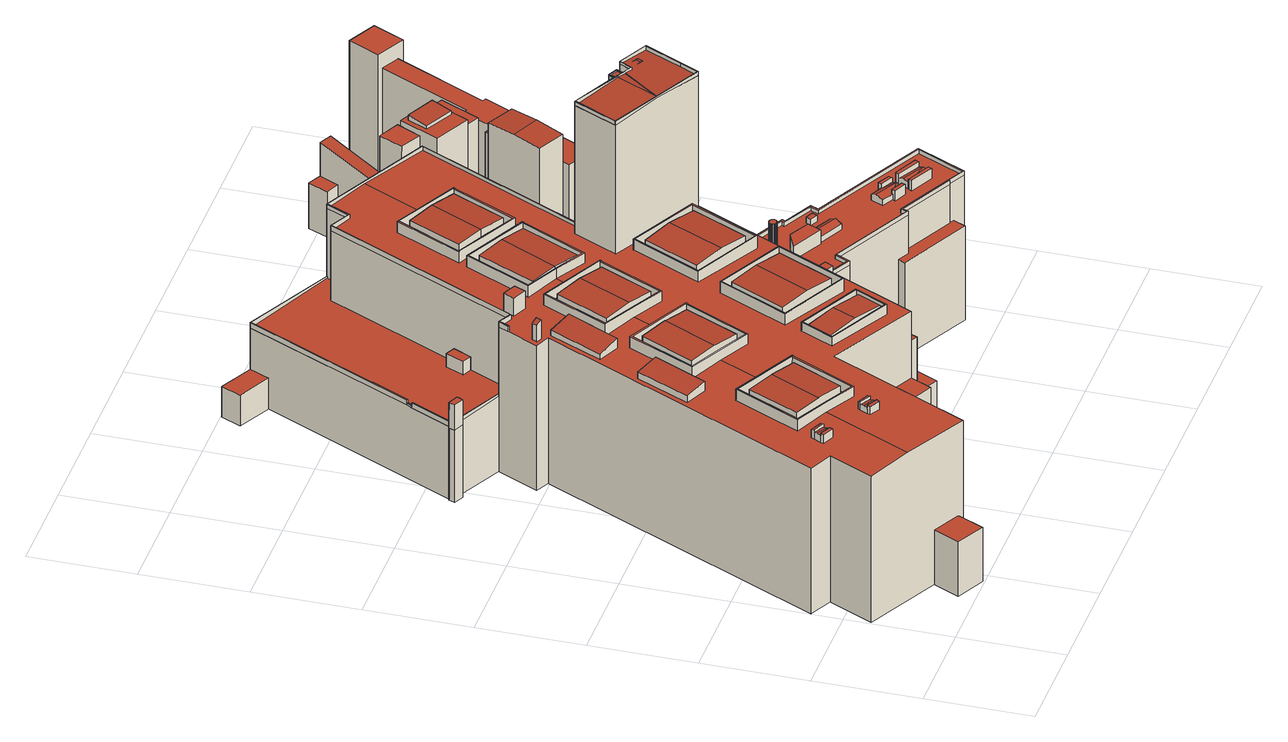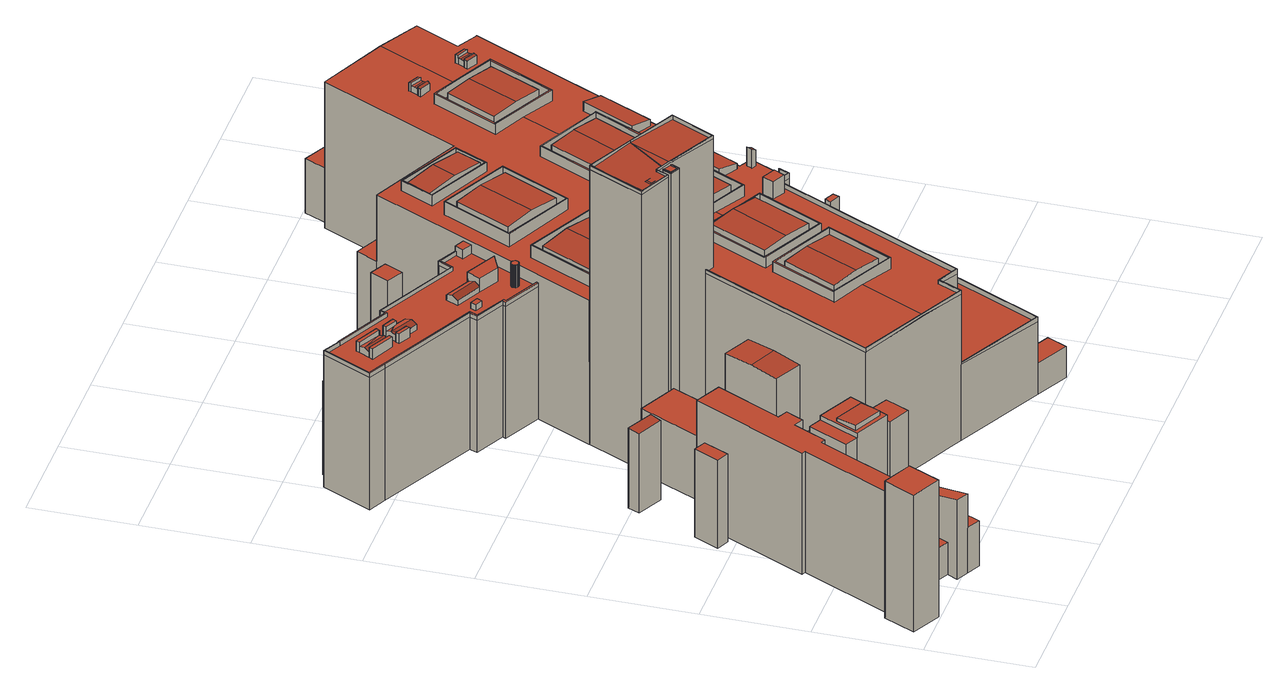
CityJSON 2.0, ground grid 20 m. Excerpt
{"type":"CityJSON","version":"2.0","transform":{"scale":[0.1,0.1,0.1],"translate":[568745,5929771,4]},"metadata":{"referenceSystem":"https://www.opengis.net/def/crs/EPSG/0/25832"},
"CityObjects":{
"building1":{"type":"Building","attributes":{"Grundfläche 2D":"7156.811081","Grundhöhe NN":"4.572"},"children":["building1-1","building1-2","building1-3","building1-4","building1-5","building1-6","building1-7","building1-8","building1-9","building1-10","building1-11","building1-12","building1-13","building1-14","building1-15","building1-16","building1-17","building1-18","building1-19","building1-20","building1-21","building1-22","building1-23","building1-24","building1-25","building1-26","building1-27","building1-28","building1-29","building1-30","building1-31","building1-32","building1-33","building1-34","building1-35"],"geometry":[{"type":"MultiSurface","lod":"3","boundaries":[[[0,1,2,3]],[[4,5,6,7]],[[8,5,4,9]],[[10,11,12,13,14,15,16,17,18,19,20,21,22,23,24,25,26,27,28,29,30,31,32,33,34,35,36,37,38]],[[39,40,41]],[[42,43,44,41]],[[44,39,41]],[[45,46,47]],[[48,49,46]],[[50,51,52,46,49,53]],[[52,54,55,56,47,46]],[[57,58,59,60,61,62,63,64,65,66,67,68,69,70,71,72]],[[73,74,75,76]],[[77,78,79,80]],[[81,79,78,82]],[[83,84,85,86]],[[87,88,85,84,89,90]],[[91,92,93,94]],[[95,93,92,96]],[[97,98,99,100]],[[101,102,103,104]],[[105,106,107,108]],[[109,110,105,108,111,112]],[[113,114,115,116,117,118,119,120,121,122,123,124,125,126,127,128,129,130]],[[131,132,133,134,135,136,137,138,139,140,141,142,143,144,145,146,147,148,149,150,151,152,153,154,155,156,157,158,159,160,161,162,163,164,165,166,167,168,169,170,171,172,173,174,175,176,177,178,179,180,181,182,183],[184,185,186,187],[188,189,190,191],[192,193,194,195]],[[179,178,196]],[[175,174,173,172,171,170,197,198,167,166,165,164,199,200,201,202,203,204,205,206,207,208,209,210,211,212,151,150,149,148,213,214,215,216,145,144,143,142,141,140,217,218,219,137,136,135,134,133,132,220,221,182,181,180,179,196,178,222,223],[224,225,226,227],[228,229,230,231]],[[232,233,234,235]],[[236,234,233,237]],[[238,239,240,241]],[[242,243,240,239]],[[244,245,246,247]],[[248,244,247,249]],[[250,251,252,253]],[[254,255,252,251]],[[256,257,258,259]],[[260,261,262,263]],[[264,265,266,267,268,269,270,271,272,273,274,275,276,277,278,279],[280,281,282,283,284,285,286],[287,288,289,290,291,292,293,294,295],[296,297,298,299,300,301,302,303,304,305,306]],[[307,308,309,310,311,312,313]],[[312,311,314,315]],[[316,317,318,319,320,321,322,323,307,313,312,311],[314,311,312,315]],[[324,325,326,327,328,329,330,331,332,333,334,335,336,337,338,339]],[[340,341,342]],[[340,343,344,341]],[[345,346,347,348,349,350,351]],[[352,353,354,355],[356,357,358,359]],[[360,361,362,363,364]],[[365,366,367,368,369,370]],[[371,372,373,374,375,376,377,378]],[[379,380,381,382]],[[383,384,385,386,387]],[[388,389,390,391]],[[392,393,394,395]],[[396,397,398,399]],[[400,401,402,403]],[[404,405,406,407,408]],[[409,410,411,412,413,414,415]],[[416,417,418,419]],[[420,421,422,423,424,425]],[[426,427,428,429]],[[430,431,432,433]],[[434,430,433,435]],[[436,437,438,439]],[[440,441,442,443,444,445]],[[446,447,448,449]],[[450,451,452,453,454,455,456,457,458,459,460,461]],[[1,0,282,281]],[[2,1,281,280,6,5,8]],[[283,3,2,8,284]],[[0,3,283,282]],[[7,6,280,286]],[[7,286,285,9,4]],[[8,9,285,284]],[[269,268,25,24]],[[267,26,25,268]],[[27,26,267,266]],[[28,27,266,265]],[[265,264,29,28]],[[30,29,264,279]],[[279,278,31,30]],[[32,31,278,277]],[[33,32,277,276]],[[276,275,34,33]],[[35,34,275,274]],[[274,273,36,35]],[[462,38,37,272]],[[462,463,10,38]],[[463,464,11,10]],[[464,465,12,11]],[[465,466,13,12]],[[466,467,14,13]],[[467,468,15,14]],[[468,469,16,15]],[[469,470,17,16]],[[470,471,18,17]],[[471,472,19,18]],[[472,473,20,19]],[[473,474,475,22,21,20]],[[476,23,22,475]],[[41,40,294,293,42]],[[44,43,290,289,39]],[[46,45,298,297,48]],[[51,50,304,303]],[[51,303,302,54,52]],[[55,54,302,301]],[[76,75,335,334]],[[73,76,334,333]],[[333,332,74,73]],[[332,335,75,74]],[[198,80,79,81,168,167]],[[77,80,198,197]],[[197,170,78,77]],[[82,78,170,169]],[[81,82,169,168]],[[86,85,88,87,138,137,219]],[[83,86,219,218]],[[140,139,90,89,84,83,218,217]],[[87,90,139,138]],[[176,175,223,94,93,95]],[[223,222,91,94]],[[222,178,92,91]],[[178,177,96,92]],[[177,176,95,96]],[[231,230,100,99]],[[97,100,230,229]],[[98,97,229,228]],[[99,98,228,231]],[[102,101,226,225]],[[102,225,224,103]],[[224,227,104,103]],[[227,226,101,104]],[[110,109,146,145,216,215,106,105]],[[107,106,215,214]],[[148,147,112,111,108,107,214,213]],[[147,146,109,112]],[[477,342,121,120]],[[121,342,341,344,122]],[[344,478,479,124,123,122]],[[479,480,125,124]],[[480,481,126,125]],[[481,482,127,126]],[[128,127,482,206]],[[206,205,129,128]],[[203,113,130,129,205,204]],[[114,113,203,202]],[[202,201,115,114]],[[116,115,201,200]],[[116,200,199,117]],[[199,164,163,118,117]],[[163,162,119,118]],[[235,234,236,183,182,221]],[[232,235,221,220]],[[131,237,233,232,220,132]],[[236,237,131,183]],[[187,241,240,243,184]],[[238,241,187,186]],[[186,185,242,239,238]],[[243,242,185,184]],[[192,195,249,247,246]],[[195,194,248,249]],[[194,193,245,244,248]],[[246,245,193,192]],[[255,188,191,253,252]],[[191,190,250,253]],[[190,189,254,251,250]],[[255,254,189,188]],[[359,358,259,258]],[[256,259,358,357]],[[357,356,257,256]],[[258,257,356,359]],[[328,327,462,272,271,395,394]],[[462,327,326,463]],[[483,484,375,374,464,463,326,325]],[[464,374,373,465]],[[465,373,372,466]],[[466,372,371,467]],[[485,468,467,371,378,486]],[[469,468,485,487]],[[470,469,487,488]],[[471,470,488,489]],[[472,471,489,490]],[[473,472,490,491]],[[492,475,474,473,491,493]],[[476,475,492,494]],[[317,316,311,310,160,159,158]],[[317,158,495,496,318]],[[319,318,496,497]],[[349,348,347,346,345,498,499,477,120,119,162,161,309,308,307,323,322,321,320,500,501]],[[320,319,497,500]],[[309,161,160,310]],[[363,362,502,503]],[[364,363,503,504]],[[505,360,364,504]],[[366,361,360,367]],[[367,360,505,506,368]],[[369,368,506,507]],[[376,375,484,508]],[[377,376,508,509]],[[378,377,509,486]],[[62,510,511,391,63]],[[512,66,65,64,63,391,390,513]],[[67,66,512,514]],[[68,67,514,515]],[[69,68,515,516]],[[70,69,516,517]],[[70,517,518,71]],[[336,335,332,331,519,520]],[[337,336,520,521]],[[338,337,521,522]],[[339,338,522,523]],[[324,339,523,524]],[[325,324,524,483]],[[382,381,525,526]],[[379,382,526,527]],[[380,379,527,528]],[[342,477,499,529]],[[530,510,62,531,344,343,340,342,529,532]],[[61,60,479,478,344,531,62]],[[479,60,59,480]],[[57,72,481,480,59,58]],[[482,481,72,71,533]],[[206,482,533,71,518,534,207]],[[208,207,534,535]],[[209,208,535,536]],[[537,211,210,209,536,538]],[[212,211,537,539]],[[380,528,540,152,151,212,539,525,381]],[[362,361,366,365,153,152,540,502]],[[385,384,154,153,365,370]],[[156,155,154,384,541,519,331,330,392,395,271,270,269,24,23,476,494,542,157]],[[158,157,542,495]],[[543,544,387,386,385,370,369,507]],[[383,387,544,545]],[[384,383,545,541]],[[388,391,511,546]],[[389,388,546,547]],[[390,389,547,513]],[[350,349,501,548]],[[351,350,548,549]],[[345,351,549,498]],[[392,330,329,393]],[[393,329,328,394]],[[415,354,353,550,551,409]],[[552,399,355,354,415,414,553]],[[355,399,398,352]],[[352,398,554,550,353]],[[260,263,555,556]],[[261,260,556,557]],[[262,261,557,558]],[[396,399,552,559]],[[397,396,559,560]],[[398,397,560,554]],[[400,403,561,562]],[[401,400,562,563]],[[402,401,563,564]],[[565,406,405,403,402,564]],[[408,407,566,567]],[[424,568,569,404,408,567,570,425]],[[404,569,561,403,405]],[[410,409,551,571]],[[412,411,572,573]],[[413,412,573,574]],[[262,558,553,414,413,574,555,263]],[[417,416,410,571,566,407]],[[575,418,417,407,406,565]],[[419,418,575,576]],[[411,410,416,419,576,572]],[[420,425,570,577]],[[421,420,577,578]],[[422,421,578,579]],[[423,422,579,580]],[[424,423,580,568]],[[581,582,429,428]],[[582,583,426,429]],[[583,584,427,426]],[[584,581,428,427]],[[435,433,432,585,586]],[[434,435,586,587]],[[431,430,434,587,588]],[[432,431,588,585]],[[589,590,439,438]],[[590,591,436,439]],[[591,592,437,436]],[[592,589,438,437]],[[593,594,445,444]],[[594,595,440,445]],[[595,596,441,440]],[[596,597,442,441]],[[597,598,443,442]],[[598,593,444,443]],[[451,599,600,447,446,601,602,452]],[[448,447,600,603]],[[449,448,603,604]],[[446,449,604,601]],[[453,452,602,605]],[[454,453,605,606]],[[455,454,606,607]],[[456,455,607,608]],[[457,456,608,609]],[[458,457,609,610]],[[459,458,610,611]],[[460,459,611,612]],[[461,460,612,613]],[[450,461,613,614]],[[451,450,614,599]],[[546,511,510,530,532,529,499,498,549,548,501,500,497,496,495,542,494,492,493,491,490,489,488,487,485,486,509,508,484,483,524,523,522,521,520,519,541,545,544,543,507,506,505,504,503,502,540,528,527,526,525,539,537,538,536,535,534,518,517,516,515,514,512,513,547]],[[568,580,579,578,577,570,567,566,571,551,550,554,560,559,552,553,558,557,556,555,574,573,572,576,575,565,564,563,562,561,569]],[[584,583,582,581]],[[586,585,588,587]],[[592,591,590,589]],[[598,597,596,595,594,593]],[[607,606,605,602,601,604,603,600,599,614,613,612,611,610,609,608]]],"semantics":{"surfaces":[{"type":"RoofSurface"},{"type":"WallSurface"},{"type":"GroundSurface"}],"values":[0,0,0,0,0,0,0,0,0,0,0,0,0,0,0,0,0,0,0,0,0,0,0,0,0,0,0,0,0,0,0,0,0,0,0,0,0,0,0,0,0,0,0,0,0,0,0,0,0,0,0,0,0,0,0,0,0,0,0,0,0,0,0,0,0,0,1,1,1,1,1,1,1,1,1,1,1,1,1,1,1,1,1,1,1,1,1,1,1,1,1,1,1,1,1,1,1,1,1,1,1,1,1,1,1,1,1,1,1,1,1,1,1,1,1,1,1,1,1,1,1,1,1,1,1,1,1,1,1,1,1,1,1,1,1,1,1,1,1,1,1,1,1,1,1,1,1,1,1,1,1,1,1,1,1,1,1,1,1,1,1,1,1,1,1,1,1,1,1,1,1,1,1,1,1,1,1,1,1,1,1,1,1,1,1,1,1,1,1,1,1,1,1,1,1,1,1,1,1,1,1,1,1,1,1,1,1,1,1,1,1,1,1,1,1,1,1,1,1,1,1,1,1,1,1,1,1,1,1,1,1,1,1,1,1,1,1,1,1,1,1,1,1,1,1,1,1,1,1,1,1,1,1,1,1,1,1,1,1,1,1,1,1,1,1,1,1,1,1,1,1,1,1,1,1,1,1,1,1,1,1,1,1,1,1,1,1,1,1,1,1,1,1,1,1,1,1,1,1,1,1,1,1,1,1,2,2,2,2,2,2,2]}}]},
"building1-1":{"type":"BuildingInstallation","parents":["building1"],"geometry":[{"type":"MultiSurface","lod":"3","boundaries":[[[615,616,617,618,619,620]],[[48,297,296,618,617,616,53,49]],[[618,296,306,619]],[[619,306,305,620]],[[53,616,615,620,305,304,50]]],"semantics":{"surfaces":[{"type":"RoofSurface"},{"type":"WallSurface"}],"values":[0,1,1,1,1]}}]},
"building1-2":{"type":"BuildingInstallation","parents":["building1"],"geometry":[{"type":"MultiSurface","lod":"3","boundaries":[[[621,622,623,624]],[[293,622,621,43,42]],[[622,293,292,623]],[[623,292,291,624]],[[290,43,621,624,291]]],"semantics":{"surfaces":[{"type":"RoofSurface"},{"type":"WallSurface"}],"values":[0,1,1,1,1]}}]},
"building1-3":{"type":"BuildingInstallation","parents":["building1"],"geometry":[{"type":"MultiSurface","lod":"3","boundaries":[[[625,626,627,628]],[[625,300,299,626]],[[298,45,627,626,299]],[[56,628,627,45,47]],[[55,301,300,625,628,56]]],"semantics":{"surfaces":[{"type":"RoofSurface"},{"type":"WallSurface"}],"values":[0,1,1,1,1]}}]},
"building1-4":{"type":"BuildingInstallation","parents":["building1"],"geometry":[{"type":"MultiSurface","lod":"3","boundaries":[[[629,630,631,632]],[[272,37,629,632,271]],[[630,629,37,36,273,633]],[[270,631,630,633]],[[631,270,271,632]]],"semantics":{"surfaces":[{"type":"RoofSurface"},{"type":"WallSurface"}],"values":[0,1,1,1,1]}}]},
"building1-5":{"type":"BuildingInstallation","parents":["building1"],"geometry":[{"type":"MultiSurface","lod":"3","boundaries":[[[634,635,636,637,638,639,640]],[[312,637,636,635,641,642]],[[312,643,638,637]],[[311,316,317,634,640,639,310]]],"semantics":{"surfaces":[{"type":"RoofSurface"},{"type":"WallSurface"}],"values":[0,1,1,1]}}]},
"building1-6":{"type":"BuildingInstallation","parents":["building1"],"geometry":[{"type":"MultiSurface","lod":"3","boundaries":[[[644,645,646,647,648,639,638,649,650,651,652,653,654,655,656,657,658,635,634,659]],[[318,319,644,659]],[[638,643,660,649]],[[661,315,314,662,663,655,654,653,652,651,650,649,660,313]],[[656,655,663,664]],[[657,656,664,665]],[[665,666,658,657]],[[666,641,635,658]],[[317,318,659,634]],[[319,320,645,644]],[[320,321,322,323,307,308,309,648,647,646,645]],[[309,310,639,648]]],"semantics":{"surfaces":[{"type":"RoofSurface"},{"type":"WallSurface"}],"values":[0,1,1,1,1,1,1,1,1,1,1,1]}}]},
"building1-7":{"type":"BuildingInstallation","parents":["building1"],"geometry":[{"type":"MultiSurface","lod":"3","boundaries":[[[667,668,669,670]],[[667,671,668]],[[670,669,672]],[[667,670,672,671]]],"semantics":{"surfaces":[{"type":"RoofSurface"},{"type":"WallSurface"}],"values":[0,1,1,1]}}]},
"building1-8":{"type":"BuildingInstallation","parents":["building1"],"geometry":[{"type":"MultiSurface","lod":"3","boundaries":[[[673,674,675,533]],[[70,71,533,675]],[[71,676,673,533]],[[674,673,676,677]]],"semantics":{"surfaces":[{"type":"RoofSurface"},{"type":"WallSurface"}],"values":[0,1,1,1]}}]},
"building1-9":{"type":"BuildingInstallation","parents":["building1"],"geometry":[{"type":"MultiSurface","lod":"3","boundaries":[[[678,679,680,531,681,682,683,684]],[[62,63,681,531]],[[681,63,64,685,682]],[[685,686,683,682]],[[687,684,683,686,688]],[[687,689,678,684]],[[690,679,678,689]],[[680,679,690,61]],[[680,61,62,531]]],"semantics":{"surfaces":[{"type":"RoofSurface"},{"type":"WallSurface"}],"values":[0,1,1,1,1,1,1,1,1]}}]},
"building1-10":{"type":"BuildingInstallation","parents":["building1"],"geometry":[{"type":"MultiSurface","lod":"3","boundaries":[[[691,692,693,694]],[[57,58,694,693]],[[58,695,691,694]],[[692,691,695,696]],[[696,57,693,692]]],"semantics":{"surfaces":[{"type":"RoofSurface"},{"type":"WallSurface"}],"values":[0,1,1,1,1]}}]},
"building1-11":{"type":"BuildingInstallation","parents":["building1"],"geometry":[{"type":"MultiSurface","lod":"3","boundaries":[[[697,698,699,700,701]],[[699,698,702,703,704,705,66,67]],[[67,68,700,699]],[[68,69,701,700]],[[702,698,697,701,69,70,675,674,677]]],"semantics":{"surfaces":[{"type":"RoofSurface"},{"type":"WallSurface"}],"values":[0,1,1,1,1]}}]},
"building1-12":{"type":"BuildingInstallation","parents":["building1"],"geometry":[{"type":"MultiSurface","lod":"3","boundaries":[[[686,685,706,707]],[[706,685,64,65]],[[686,707,708,688]]],"semantics":{"surfaces":[{"type":"RoofSurface"},{"type":"WallSurface"}],"values":[0,1,1]}}]},
"building1-13":{"type":"BuildingInstallation","parents":["building1"],"geometry":[{"type":"MultiSurface","lod":"3","boundaries":[[[704,709,710,705]],[[66,705,710,706,65]],[[708,707,709,704,703]],[[707,706,710,709]]],"semantics":{"surfaces":[{"type":"RoofSurface"},{"type":"WallSurface"}],"values":[0,1,1,1]}}]},
"building1-14":{"type":"BuildingInstallation","parents":["building1"],"geometry":[{"type":"MultiSurface","lod":"3","boundaries":[[[711,712,713,714,715,716,717,718,719,720,721,722,723,724,725]],[[721,720,713,712]],[[726,727,716,715]],[[716,727,179,718,717]],[[179,728,719,718]],[[729,714,713,720,719,728,730]],[[173,726,715,714,729]],[[725,731,732,711]],[[725,724,723,196,731]],[[723,722,733,196]],[[733,722,721,734]],[[712,711,732,174,734,721]]],"semantics":{"surfaces":[{"type":"RoofSurface"},{"type":"WallSurface"}],"values":[0,1,1,1,1,1,1,1,1,1,1,1]}}]},
"building1-15":{"type":"BuildingInstallation","parents":["building1"],"geometry":[{"type":"MultiSurface","lod":"3","boundaries":[[[735,736,737,738,739,740]],[[741,742,743,735,740,739]],[[744,745,736,735,743]],[[745,746,747,748,738,737,736]],[[748,741,739,738]]],"semantics":{"surfaces":[{"type":"RoofSurface"},{"type":"WallSurface"}],"values":[0,1,1,1,1]}}]},
"building1-16":{"type":"BuildingInstallation","parents":["building1"],"geometry":[{"type":"MultiSurface","lod":"3","boundaries":[[[749,750,751,752,753,754,755,756,757,758,759,760,761]],[[759,758,752,751]],[[762,763,755,754]],[[755,763,142,764,757,756]],[[765,753,752,758,757,764,766]],[[135,762,754,753,765]],[[749,767,768,750]],[[761,760,769,141,767,749]],[[769,760,759,770]],[[751,750,768,136,770,759]]],"semantics":{"surfaces":[{"type":"RoofSurface"},{"type":"WallSurface"}],"values":[0,1,1,1,1,1,1,1,1,1]}}]},
"building1-17":{"type":"BuildingInstallation","parents":["building1"],"geometry":[{"type":"MultiSurface","lod":"3","boundaries":[[[771,772,773,774]],[[774,773,775,776]],[[771,774,776,777]],[[772,771,777,778]],[[773,772,778,775]]],"semantics":{"surfaces":[{"type":"RoofSurface"},{"type":"WallSurface"}],"values":[0,1,1,1,1]}}]},
"building1-18":{"type":"BuildingInstallation","parents":["building1"],"geometry":[{"type":"MultiSurface","lod":"3","boundaries":[[[779,780,781,782,783,784,785,786,787,788,789,790,791,792]],[[788,787,780,779]],[[784,783,793,172,794,786,785]],[[795,781,780,787,786,794,796]],[[795,165,797,782,781]],[[783,782,797,793]],[[790,789,798,171,799,791]],[[800,798,789,788]],[[779,792,801,166,800,788]],[[801,792,791,799]]],"semantics":{"surfaces":[{"type":"RoofSurface"},{"type":"WallSurface"}],"values":[0,1,1,1,1,1,1,1,1,1]}}]},
"building1-19":{"type":"BuildingInstallation","parents":["building1"],"geometry":[{"type":"MultiSurface","lod":"3","boundaries":[[[802,803,804,805]],[[806,807,805,804,808]],[[807,809,802,805]],[[810,803,802,809,811]],[[810,808,804,803]]],"semantics":{"surfaces":[{"type":"RoofSurface"},{"type":"WallSurface"}],"values":[0,1,1,1,1]}}]},
"building1-20":{"type":"BuildingInstallation","parents":["building1"],"geometry":[{"type":"MultiSurface","lod":"3","boundaries":[[[812,813,814,815,816],[817,818,819,820]],[[821,816,815,822]],[[823,813,812,816,821,824]],[[813,823,825,814]],[[814,825,822,815]],[[826,820,819,827]],[[828,827,819,818]],[[828,818,817,829]],[[826,829,817,820]]],"semantics":{"surfaces":[{"type":"RoofSurface"},{"type":"WallSurface"}],"values":[0,1,1,1,1,1,1,1,1]}}]},
"building1-21":{"type":"BuildingInstallation","parents":["building1"],"geometry":[{"type":"MultiSurface","lod":"3","boundaries":[[[745,830,831,746]],[[809,807,831,830]],[[807,806,747,746,831]],[[745,744,811,809,830]]],"semantics":{"surfaces":[{"type":"RoofSurface"},{"type":"WallSurface"}],"values":[0,0,1,1]}}]},
"building1-22":{"type":"BuildingInstallation","parents":["building1"],"geometry":[{"type":"MultiSurface","lod":"3","boundaries":[[[832,833,834,835,836,837,838,839,840,841,842,843,844,845]],[[841,840,833,832]],[[837,836,846,150,847,839,838]],[[848,834,833,840,839,847,849]],[[848,143,850,835,834]],[[850,846,836,835]],[[843,842,851,149,852,844]],[[851,842,841,853]],[[832,845,854,144,853,841]],[[844,852,854,845]]],"semantics":{"surfaces":[{"type":"RoofSurface"},{"type":"WallSurface"}],"values":[0,1,1,1,1,1,1,1,1,1]}}]},
"building1-23":{"type":"BuildingInstallation","parents":["building1"],"geometry":[{"type":"MultiSurface","lod":"3","boundaries":[[[855,856,857,858]],[[859,860,857,856]],[[861,858,857,860,862]],[[855,863,864,859,856]]],"semantics":{"surfaces":[{"type":"RoofSurface"},{"type":"WallSurface"}],"values":[0,0,1,1]}}]},
"building1-24":{"type":"BuildingInstallation","parents":["building1"],"geometry":[{"type":"MultiSurface","lod":"3","boundaries":[[[865,866,867,868]],[[868,867,869,870]],[[870,871,865,868]],[[871,872,866,865]],[[867,866,872,869]]],"semantics":{"surfaces":[{"type":"RoofSurface"},{"type":"WallSurface"}],"values":[0,1,1,1,1]}}]},
"building1-25":{"type":"BuildingInstallation","parents":["building1"],"geometry":[{"type":"MultiSurface","lod":"3","boundaries":[[[873,874,875,876,877,878],[879,880,881,882]],[[883,876,875,874,884,885]],[[883,886,887,878,877,876]],[[873,878,887,888]],[[888,884,874,873]],[[889,890,879,882]],[[891,889,882,881]],[[880,892,891,881]],[[880,879,890,892]]],"semantics":{"surfaces":[{"type":"RoofSurface"},{"type":"WallSurface"}],"values":[0,1,1,1,1,1,1,1,1]}}]},
"building1-26":{"type":"BuildingInstallation","parents":["building1"],"geometry":[{"type":"MultiSurface","lod":"3","boundaries":[[[893,894,895,896,897,898]],[[896,899,900,901,898,897]],[[863,855,893,898,901]],[[855,858,861,902,895,894,893]],[[902,899,896,895]]],"semantics":{"surfaces":[{"type":"RoofSurface"},{"type":"WallSurface"}],"values":[0,1,1,1,1]}}]},
"building1-27":{"type":"BuildingInstallation","parents":["building1"],"geometry":[{"type":"MultiSurface","lod":"3","boundaries":[[[903,904,905,906]],[[860,859,903,906]],[[862,860,906,905,907]],[[908,904,903,859,864]],[[905,904,908,907]]],"semantics":{"surfaces":[{"type":"RoofSurface"},{"type":"WallSurface"}],"values":[0,1,1,1,1]}}]},
"building1-28":{"type":"BuildingInstallation","parents":["building1"],"geometry":[{"type":"MultiSurface","lod":"3","boundaries":[[[909,910,911,912,913,914,915,916,917,918,919,920,921,922]],[[918,917,910,909]],[[914,913,923,134,924,916,915]],[[925,911,910,917,916,924,926]],[[180,927,912,911,925]],[[927,923,913,912]],[[920,919,928,133,929,921]],[[928,919,918,930]],[[909,922,931,181,930,918]],[[921,929,931,922]]],"semantics":{"surfaces":[{"type":"RoofSurface"},{"type":"WallSurface"}],"values":[0,1,1,1,1,1,1,1,1,1]}}]},
"building1-29":{"type":"BuildingInstallation","parents":["building1"],"geometry":[{"type":"MultiSurface","lod":"3","boundaries":[[[932,933,934,935,936],[937,938,939,940]],[[941,942,936,935]],[[943,933,932,936,942,944]],[[934,933,943,945]],[[945,941,935,934]],[[939,946,947,940]],[[948,946,939,938]],[[948,938,937,949]],[[940,947,949,937]]],"semantics":{"surfaces":[{"type":"RoofSurface"},{"type":"WallSurface"}],"values":[0,1,1,1,1,1,1,1,1]}}]},
"building1-30":{"type":"BuildingInstallation","parents":["building1"],"geometry":[{"type":"MultiSurface","lod":"3","boundaries":[[[950,951,952,953,954,955,956,957,958]],[[346,347,953,952,951,345]],[[347,959,954,953]],[[955,954,959,960]],[[960,348,956,955]],[[349,957,956,348]],[[349,350,958,957]],[[350,351,950,958]],[[351,345,951,950]]],"semantics":{"surfaces":[{"type":"RoofSurface"},{"type":"WallSurface"}],"values":[0,1,1,1,1,1,1,1,1]}}]},
"building1-31":{"type":"BuildingInstallation","parents":["building1"],"geometry":[{"type":"MultiSurface","lod":"3","boundaries":[[[961,962,963,964]],[[964,963,965,966]],[[961,964,966,967]],[[963,962,968,965]],[[967,968,962,961]]],"semantics":{"surfaces":[{"type":"RoofSurface"},{"type":"WallSurface"}],"values":[0,1,1,1,1]}}]},
"building1-32":{"type":"BuildingInstallation","parents":["building1"],"geometry":[{"type":"MultiSurface","lod":"3","boundaries":[[[969,970,971,972]],[[969,972,973,974]],[[974,975,970,969]],[[971,970,975,976]],[[976,973,972,971]]],"semantics":{"surfaces":[{"type":"RoofSurface"},{"type":"WallSurface"}],"values":[0,1,1,1,1]}}]},
"building1-33":{"type":"BuildingInstallation","parents":["building1"],"geometry":[{"type":"MultiSurface","lod":"3","boundaries":[[[977,978,979,980,981,982,983,984,985,986,987,988,989,990,991,992,993,994,995,996,997,998,999,1000,1001,1002,1003,1004,1005,1006,1007,1008,1009,1010,1011,1012,1013,1014,1015,1016,1017,1018,1019,1020,1021,1022]],[[980,979,1023,1024]],[[981,980,1024,1025]],[[982,981,1025,1026]],[[983,982,1026,1027]],[[984,983,1027,1028]],[[979,978,1029,1023]],[[985,984,1028,1030]],[[986,985,1030,1031]],[[987,986,1031,1032]],[[988,987,1032,1033]],[[989,988,1033,1034]],[[990,989,1034,1035]],[[991,990,1035,1036]],[[992,991,1036,1037]],[[993,992,1037,1038]],[[994,993,1038,1039]],[[995,994,1039,1040]],[[996,995,1040,1041]],[[997,996,1041,1042]],[[998,997,1042,1043]],[[999,998,1043,1044]],[[1000,999,1044,1045]],[[1001,1000,1045,1046]],[[1002,1001,1046,1047]],[[1003,1002,1047,1048]],[[1004,1003,1048,1049]],[[1005,1004,1049,1050]],[[1006,1005,1050,1051]],[[1007,1006,1051,1052]],[[1008,1007,1052,1053]],[[1009,1008,1053,1054]],[[1010,1009,1054,1055]],[[1011,1010,1055,1056]],[[1012,1011,1056,1057]],[[1013,1012,1057,1058]],[[1014,1013,1058,1059]],[[1015,1014,1059,1060]],[[1016,1015,1060,1061]],[[1017,1016,1061,1062]],[[1018,1017,1062,1063]],[[1019,1018,1063,1064]],[[1020,1019,1064,1065]],[[1021,1020,1065,1066]],[[1022,1021,1066,1067]],[[977,1022,1067,1068]],[[978,977,1068,1029]]],"semantics":{"surfaces":[{"type":"RoofSurface"},{"type":"WallSurface"}],"values":[0,1,1,1,1,1,1,1,1,1,1,1,1,1,1,1,1,1,1,1,1,1,1,1,1,1,1,1,1,1,1,1,1,1,1,1,1,1,1,1,1,1,1,1,1,1,1]}}]},
"building1-34":{"type":"BuildingInstallation","parents":["building1"],"geometry":[{"type":"MultiSurface","lod":"3","boundaries":[[[1069,1070,1071,1072]],[[1072,1071,1073,1074]],[[1069,1072,1074,1075]],[[1070,1069,1075,1076]],[[1071,1070,1076,1073]]],"semantics":{"surfaces":[{"type":"RoofSurface"},{"type":"WallSurface"}],"values":[0,1,1,1,1]}}]},
"building1-35":{"type":"BuildingInstallation","parents":["building1"],"geometry":[{"type":"MultiSurface","lod":"3","boundaries":[[[1077,1078,1079,1080,1081]],[[1078,287,295,1079]],[[1080,1079,295,294,40]],[[1081,1080,40,39]],[[1081,39,289,288,1077]],[[1077,288,287,1078]]],"semantics":{"surfaces":[{"type":"RoofSurface"},{"type":"WallSurface"}],"values":[0,1,1,1,1,1]}}]}
},
"vertices":[
[660,479,305],[721,449,305],[734,475,305],[694,495,305],[780,439,294],[728,464,294],[722,452,288],[774,427,288],[734,475,288],[785,450,288],[685,410,285],[849,330,285],[854,340,285],[961,288,285],[962,289,285],[996,272,285],[1043,368,285],[1008,385,285],[813,480,285],[820,495,285],[761,524,285],[762,526,285],[764,530,285],[690,566,285],[688,563,285],[758,529,285],[756,524,285],[816,494,285],[809,479,285],[1039,366,285],[995,275,285],[962,291,285],[852,344,285],[847,332,285],[683,412,285],[671,387,285],[635,404,285],[634,402,285],[672,383,285],[928,351,288],[973,330,290],[978,340,293],[983,350,288],[938,372,288],[933,362,293],[913,360,288],[918,370,293],[894,369,289],[923,381,288],[903,390,289],[901,393,288],[877,404,288],[872,393,293],[900,392,289],[866,380,288],[888,369,288],[889,371,289],[347,965,160],[364,999,160],[490,1256,160],[531,1236,162],[552,1280,162],[553,1281,162],[378,1367,154],[220,1042,154],[214,1031,154],[175,952,154],[172,953,154],[167,941,154],[186,932,155],[191,940,155],[282,896,159],[308,883,160],[591,295,195],[574,260,195],[607,244,195],[624,279,195],[470,1022,329],[521,997,333],[570,1099,333],[519,1123,329],[621,1074,329],[572,972,329],[232,537,329],[283,512,333],[334,615,333],[283,640,329],[384,590,329],[334,615,332],[284,511,332],[334,487,329],[394,868,329],[445,843,333],[500,954,333],[448,979,329],[550,930,329],[496,818,329],[182,500,325],[232,602,325],[192,622,316],[143,520,316],[279,802,314],[230,700,314],[270,681,325],[320,782,325],[225,393,332],[174,418,329],[127,320,329],[177,295,332],[275,368,329],[226,392,332],[178,295,332],[227,271,329],[282,894,313],[308,881,313],[491,1254,313],[532,1234,313],[553,1279,313],[771,1173,313],[609,842,313],[611,841,313],[773,1174,313],[553,1281,313],[552,1280,313],[531,1236,313],[490,1256,313],[308,883,313],[282,896,313],[272,876,313],[273,875,313],[275,878,313],[421,665,307],[371,689,309],[367,681,309],[366,679,309],[341,628,309],[340,625,309],[334,615,309],[384,590,307],[334,487,307],[284,511,309],[279,502,309],[278,499,309],[234,408,309],[233,406,309],[226,392,309],[275,368,307],[227,271,307],[178,295,309],[172,282,309],[171,280,309],[89,111,309],[217,49,305],[348,318,305],[526,231,301],[688,563,301],[690,566,301],[742,672,301],[741,673,301],[739,673,301],[551,765,306],[592,850,306],[609,842,305],[771,1173,305],[638,1238,309],[576,1111,309],[575,1109,309],[570,1099,309],[621,1074,307],[572,972,307],[521,997,309],[515,986,309],[514,983,309],[506,968,309],[505,965,309],[500,954,309],[550,930,307],[496,818,307],[445,843,309],[444,840,309],[428,807,309],[427,805,309],[421,792,309],[471,767,307],[689,666,302],[637,559,302],[525,613,305],[577,720,305],[599,487,302],[547,380,302],[437,434,305],[490,541,305],[524,325,302],[502,279,302],[386,335,305],[408,381,305],[445,842,309],[470,1022,306],[519,1123,306],[553,1279,305],[532,1234,305],[491,1254,303],[308,881,303],[282,894,302],[275,878,302],[273,875,302],[272,876,302],[243,817,302],[270,804,303],[3,258,303],[6,257,303],[47,237,305],[5,152,305],[177,295,309],[127,320,306],[174,418,306],[225,393,309],[283,512,309],[232,537,306],[283,640,306],[319,714,306],[369,817,306],[394,868,306],[448,979,306],[270,681,305],[230,700,303],[279,802,303],[320,782,305],[232,602,305],[182,500,305],[143,520,303],[192,622,303],[319,714,329],[371,689,333],[421,792,333],[369,817,329],[471,767,329],[421,665,329],[525,613,326],[581,586,332],[633,693,332],[577,720,326],[637,559,326],[689,666,326],[444,307,325],[502,279,320],[524,325,320],[466,353,325],[386,335,320],[408,381,320],[437,434,328],[493,407,333],[545,513,333],[490,541,328],[547,380,328],[599,487,328],[962,1211,281],[906,1238,281],[887,1199,278],[943,1172,278],[894,1074,154],[917,1121,154],[866,1146,154],[843,1098,154],[1039,366,277],[809,479,277],[816,494,277],[756,524,277],[758,529,277],[688,563,277],[622,428,277],[614,411,277],[634,402,277],[635,404,277],[671,387,277],[683,412,277],[847,332,277],[852,344,277],[962,291,277],[995,275,277],[722,452,277],[721,449,277],[660,479,277],[694,495,277],[734,475,277],[785,450,277],[774,427,277],[924,345,277],[927,352,277],[928,351,277],[938,372,277],[941,379,277],[987,357,277],[983,350,277],[973,330,277],[970,323,277],[924,380,277],[923,381,277],[913,360,277],[910,353,277],[886,364,277],[888,369,277],[866,380,277],[877,404,277],[901,393,277],[903,399,277],[927,387,277],[690,802,574],[689,803,574],[592,850,569],[551,765,569],[648,718,574],[649,719,574],[689,801,574],[707,793,573],[706,793,573],[739,673,569],[741,673,569],[794,781,569],[733,811,572],[721,787,572],[708,794,573],[707,794,573],[691,802,574],[702,367,81],[716,395,81],[685,410,81],[672,383,81],[664,387,81],[650,360,81],[601,384,81],[547,274,81],[574,260,81],[591,295,81],[624,279,81],[607,244,81],[652,222,81],[681,280,81],[671,285,81],[709,364,81],[639,1240,309],[639,1239,309],[773,1174,305],[576,1270,306],[553,1281,305],[689,803,569],[690,802,569],[691,802,569],[707,794,569],[708,794,569],[716,811,569],[698,820,569],[971,1216,271],[901,1250,271],[864,1174,271],[934,1140,271],[906,1238,271],[962,1211,271],[943,1172,271],[887,1199,271],[434,225,62],[328,277,62],[311,240,60],[421,186,60],[439,223,62],[348,318,72],[328,277,72],[434,225,72],[439,235,72],[450,230,72],[465,261,72],[962,289,198],[961,288,198],[854,340,198],[849,330,198],[827,341,198],[820,328,198],[959,260,198],[971,284,198],[181,4,117],[205,54,117],[150,81,117],[125,31,117],[506,190,165],[526,231,165],[465,261,165],[445,220,165],[445,219,165],[313,1399,69],[295,1361,69],[360,1329,69],[378,1367,69],[601,384,136],[650,360,136],[664,387,136],[614,411,136],[958,1128,262],[995,1204,262],[971,1216,262],[934,1140,262],[922,1420,99],[904,1382,99],[930,1370,99],[948,1407,99],[972,1395,168],[948,1407,168],[880,1267,133],[903,1256,133],[904,1255,133],[881,1209,160],[880,1210,160],[848,1225,160],[788,1103,160],[834,1081,160],[877,1168,160],[864,1174,160],[880,1210,260],[903,1256,260],[861,1276,260],[839,1230,260],[967,1309,72],[970,1316,72],[1002,1300,72],[1024,1344,72],[962,1375,72],[937,1324,72],[924,814,168],[874,838,168],[863,817,170],[914,792,170],[837,1029,323],[811,976,320],[864,950,320],[891,1004,323],[863,1083,320],[917,1056,320],[993,974,186],[969,985,186],[946,937,186],[970,926,186],[867,918,138],[800,950,138],[769,886,138],[761,890,138],[727,819,138],[803,783,138],[1065,1337,286],[1122,1309,286],[1151,1369,286],[1094,1397,286],[1024,1139,254],[1110,1315,254],[1075,1333,254],[989,1157,254],[980,1161,254],[950,1099,254],[931,1108,254],[914,1074,254],[933,1065,254],[872,941,254],[923,916,254],[1031,1136,254],[672,383,277],[685,410,277],[849,330,277],[854,340,277],[961,288,277],[962,289,277],[996,272,277],[1043,368,277],[1008,385,277],[813,480,277],[820,495,277],[761,524,277],[762,526,277],[764,530,277],[690,566,277],[611,841,305],[552,1280,305],[531,1236,305],[490,1256,303],[308,883,303],[282,896,302],[716,395,6],[827,341,6],[996,272,6],[971,284,6],[1043,368,6],[1008,385,6],[813,480,6],[820,495,6],[761,524,6],[764,530,6],[762,526,6],[690,566,6],[741,673,6],[794,781,6],[733,811,6],[689,803,6],[611,841,6],[721,787,6],[708,794,6],[311,240,6],[421,186,6],[439,223,6],[434,225,6],[439,235,6],[450,230,6],[820,328,6],[959,260,6],[553,1281,6],[378,1367,6],[175,952,6],[360,1329,6],[172,953,6],[167,941,6],[186,932,6],[191,940,6],[282,896,6],[547,274,6],[652,222,6],[681,280,6],[671,285,6],[709,364,6],[702,367,6],[150,81,6],[125,31,6],[181,4,6],[205,54,6],[773,1174,6],[576,1270,6],[553,1281,165],[639,1240,6],[282,896,164],[243,817,6],[270,804,6],[3,258,6],[47,237,6],[6,257,6],[5,152,6],[217,49,6],[526,231,6],[742,672,6],[445,220,6],[445,219,6],[506,190,6],[313,1399,6],[295,1361,6],[716,811,6],[698,820,6],[901,1250,6],[881,1209,6],[934,1140,6],[877,1168,6],[971,1216,6],[843,1098,6],[894,1074,6],[917,1121,6],[866,1146,6],[958,1128,6],[995,1204,6],[948,1407,6],[922,1420,6],[904,1382,6],[930,1370,6],[880,1267,6],[903,1256,6],[904,1255,6],[962,1375,6],[972,1395,6],[937,1324,6],[880,1210,6],[848,1225,6],[788,1103,6],[834,1081,6],[861,1276,6],[839,1230,6],[967,1309,6],[970,1316,6],[1002,1300,6],[1024,1344,6],[863,817,6],[914,792,6],[924,814,6],[874,838,6],[864,950,6],[917,1056,6],[863,1083,6],[811,976,6],[946,937,6],[970,926,6],[993,974,6],[969,985,6],[727,819,6],[803,783,6],[867,918,6],[800,950,6],[769,886,6],[761,890,6],[1110,1315,6],[1122,1309,6],[1065,1337,6],[1075,1333,6],[1151,1369,6],[1094,1397,6],[989,1157,6],[980,1161,6],[950,1099,6],[931,1108,6],[914,1074,6],[933,1065,6],[872,941,6],[923,916,6],[1031,1136,6],[1024,1139,6],
[901,393,297],[900,392,297],[923,381,297],[924,380,297],[927,387,297],[903,399,297],
[938,372,298],[983,350,298],[987,357,298],[941,379,298],
[886,364,297],[910,353,297],[913,360,297],[889,371,297],
[634,402,295],[642,418,295],[622,428,295],[614,411,295],[642,418,277],
[741,673,577],[740,674,577],[739,675,577],[649,719,577],[552,766,577],[551,765,577],[739,673,577],[740,674,569],[739,675,569],[552,766,569],
[733,811,577],[721,787,577],[690,802,577],[689,803,577],[592,850,577],[593,849,577],[689,801,577],[690,801,577],[706,793,577],[707,793,577],[720,786,577],[721,786,577],[733,810,577],[792,781,577],[758,710,577],[794,781,577],[593,849,569],[690,801,574],[720,786,572],[721,786,572],[733,810,572],[792,781,569],[758,710,569],
[759,786,571],[748,792,571],[743,781,571],[754,776,571],[759,786,570],[754,776,570],
[282,897,164],[191,941,164],[191,940,164],[282,897,159],[191,941,155],
[256,1114,165],[379,1365,165],[552,1280,165],[378,1367,165],[220,1042,165],[222,1041,165],[257,1113,165],[220,1042,158],[222,1041,158],[257,1113,154],[222,1041,154],[256,1114,154],[379,1365,154],
[346,1008,187],[330,973,187],[347,965,187],[364,999,187],[346,1008,159],[330,973,159],
[191,941,206],[192,944,206],[172,953,206],[167,941,206],[186,932,206],[192,944,155],[177,951,154],[177,951,164],[175,952,164],
[214,1031,158],[216,1030,158],[216,1030,154],
[216,1030,164],[214,1031,164],
[443,996,329],[567,935,329],[569,934,329],[570,937,329],[441,999,329],[379,871,329],[381,870,329],[444,840,329],[507,808,328],[569,934,328],[567,935,328],[506,812,328],[445,842,329],[394,867,329],[382,872,329],[441,999,306],[379,871,306],[507,808,307],[570,937,307],[569,934,307],[382,872,306],[443,996,306],[506,812,307],[567,935,307],
[92,284,323],[89,278,325],[110,268,325],[111,267,325],[114,273,323],[113,274,323],[114,273,307],[113,274,307],[92,284,306],[89,278,306],[89,278,319],[110,268,319],[110,268,307],[111,267,307],
[216,532,329],[277,656,329],[401,596,329],[403,594,329],[404,597,329],[275,660,329],[213,531,329],[215,530,329],[341,469,328],[403,594,328],[401,596,328],[340,472,328],[279,502,329],[275,660,306],[213,531,306],[341,469,307],[404,597,307],[403,594,307],[216,532,306],[277,656,306],[340,472,307],[401,596,307],
[346,867,340],[356,889,340],[330,901,340],[319,880,340],[330,901,303],[319,880,303],[346,867,305],[356,889,305],
[637,1079,329],[639,1078,329],[640,1080,329],[511,1143,329],[449,1015,329],[451,1014,329],[514,983,329],[578,952,328],[639,1078,328],[637,1079,328],[576,956,328],[515,986,329],[452,1016,329],[513,1140,329],[449,1015,306],[578,952,307],[640,1080,307],[639,1078,307],[511,1143,306],[576,956,307],[452,1016,306],[637,1079,307],[513,1140,306],
[82,264,325],[80,258,324],[101,248,324],[103,254,325],[103,254,307],[103,254,319],[101,248,307],[82,264,319],[80,258,306],[82,264,306],
[707,672,327],[708,674,327],[573,740,327],[507,605,327],[642,539,327],[574,737,327],[704,673,327],[641,542,327],[510,606,327],[642,539,301],[507,605,305],[708,674,301],[707,672,301],[573,740,305],[510,606,305],[641,542,301],[704,673,301],[574,737,305],
[86,271,321],[107,260,321],
[293,376,329],[296,375,329],[297,377,329],[168,440,329],[105,312,329],[108,310,329],[171,280,329],[234,249,328],[296,375,328],[293,376,328],[233,252,328],[172,282,329],[109,313,329],[169,436,329],[105,312,306],[234,249,307],[297,377,307],[296,375,307],[168,440,306],[233,252,307],[109,313,306],[293,376,307],[169,436,306],
[195,226,319],[192,218,321],[213,208,321],[216,215,319],[188,212,319],[209,201,319],[216,215,307],[209,201,307],[195,226,308],[188,212,308],
[255,820,335],[265,815,341],[270,826,341],[260,830,335],[270,826,302],[260,830,302],[255,820,302],[265,815,302],
[409,393,323],[378,329,323],[380,329,323],[503,268,323],[533,330,323],[534,332,323],[502,271,323],[381,330,323],[410,390,323],[532,331,323],[503,268,302],[378,329,305],[380,329,305],[533,330,302],[534,332,302],[409,393,305],[532,331,302],[502,271,302],[410,390,305],[381,330,305],
[195,226,325],[216,215,325],[217,215,325],[220,221,323],[219,221,323],[198,231,323],[220,221,307],[219,221,307],[198,231,308],[217,215,307],
[188,212,325],[186,206,324],[207,196,324],[209,201,325],[207,196,307],[186,206,308],
[488,775,329],[491,774,329],[492,776,329],[363,839,329],[300,711,329],[303,710,329],[366,679,329],[429,648,328],[491,774,328],[488,775,328],[428,651,328],[367,681,329],[304,712,329],[364,836,329],[300,711,306],[429,648,307],[492,776,307],[491,774,307],[363,839,306],[428,651,307],[304,712,306],[488,775,307],[364,836,306],
[619,492,328],[620,494,328],[485,560,328],[419,425,328],[554,359,328],[486,557,328],[617,493,328],[553,362,328],[422,426,328],[419,425,305],[554,359,301],[620,494,301],[619,492,301],[485,560,305],[553,362,301],[422,426,305],[617,493,301],[486,557,305],
[698,820,571],[689,803,571],[690,802,571],[691,802,571],[698,818,571],[714,810,571],[707,794,571],[708,794,571],[716,811,571],[698,818,569],[714,810,569],
[872,1139,163],[867,1129,163],[879,1123,163],[884,1133,163],[879,1123,154],[884,1133,154],[872,1139,154],[867,1129,154],
[889,1131,163],[884,1120,163],[896,1115,163],[901,1125,163],[901,1125,154],[889,1131,154],[884,1120,154],[896,1115,154],
[700,533,323],[700,534,323],[699,534,323],[698,534,323],[697,534,323],[696,534,323],[695,534,323],[694,534,323],[694,533,323],[693,533,323],[692,532,323],[691,531,323],[691,530,323],[690,529,323],[690,528,323],[690,527,323],[690,526,323],[690,525,323],[691,524,323],[691,523,323],[692,523,323],[692,522,323],[693,521,323],[694,521,323],[695,520,323],[696,520,323],[697,520,323],[698,520,323],[699,520,323],[700,520,323],[700,521,323],[701,521,323],[702,522,323],[703,523,323],[703,524,323],[704,524,323],[704,525,323],[704,526,323],[704,527,323],[704,528,323],[704,529,323],[704,530,323],[703,530,323],[703,531,323],[702,532,323],[701,533,323],[699,534,277],[698,534,277],[697,534,277],[696,534,277],[695,534,277],[694,534,277],[700,534,277],[694,533,277],[693,533,277],[692,532,277],[691,531,277],[691,530,277],[690,529,277],[690,528,277],[690,527,277],[690,526,277],[690,525,277],[691,524,277],[691,523,277],[692,523,277],[692,522,277],[693,521,277],[694,521,277],[695,520,277],[696,520,277],[697,520,277],[698,520,277],[699,520,277],[700,520,277],[700,521,277],[701,521,277],[702,522,277],[703,523,277],[703,524,277],[704,524,277],[704,525,277],[704,526,277],[704,527,277],[704,528,277],[704,529,277],[704,530,277],[703,530,277],[703,531,277],[702,532,277],[701,533,277],[700,533,277],
[792,484,289],[777,491,289],[772,481,289],[787,474,289],[772,481,277],[787,474,277],[792,484,277],[777,491,277],
[927,352,298],[924,345,298],[970,323,298],[973,330,298],[928,351,298]
]}
